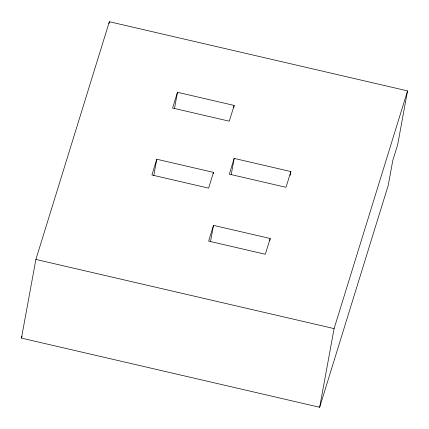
<?xml version="1.0" encoding="UTF-8"?>
<svg xmlns="http://www.w3.org/2000/svg" width="429" height="429" viewBox="0 0 429 429"><rect width="100%" height="100%" fill="white"/><g stroke="black" fill="none" stroke-linecap="round" stroke-linejoin="round"><path stroke-width="0.64" d="M21.45 338.116L35.891 259.438L109.347 21.723L407.55 90.884L397.694 144.6L392.808 160.403L388.229 185.366L319.653 407.277L21.45 338.116L22.04 336.197M108.982 23.692L109.347 21.723M153.77 175.622L156.778 159.229L213.476 172.378L213.234 173.691M174.458 108.676L177.467 92.289L234.159 105.437L233.8 107.4M210.489 241.747L213.497 225.359L270.19 238.508L269.83 240.476M231.172 174.807L234.18 158.414L290.878 171.562L290.154 175.499M319.653 407.277L334.094 328.598L407.55 90.884M156.778 159.229L151.914 174.984L208.607 188.133L213.476 172.378M177.467 92.289L172.597 108.038L229.295 121.187L234.159 105.437M213.497 225.359L208.628 241.109L265.32 254.258L270.19 238.508M234.18 158.414L229.317 174.163L286.009 187.312L290.878 171.562M35.891 259.438L334.094 328.598"/></g></svg>
